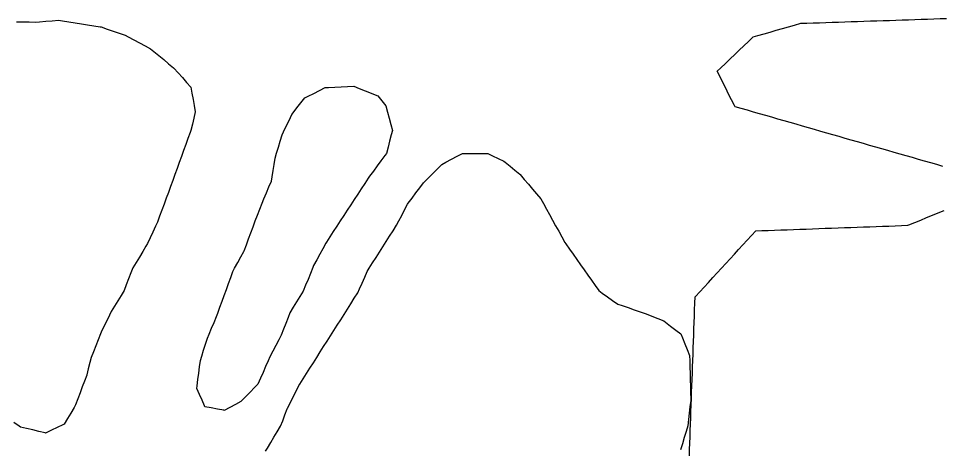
# Model space of a CAD drawing. Header units: millimetres. Extents: x 0 to 2762, y 6 to 2482.
# Drawn here: x 1862.8 to 2007.8, y 1548.3 to 1616.1 of the extents above; entities that cross this region are included whole.
import ezdxf

# ---------------------------------------------------------------- set-up
doc = ezdxf.new("R2010")
doc.units = ezdxf.units.MM
for name, color, linetype in [('ALL_HOLES', 1, 'Continuous'), ('ALL_ISLANDS', 7, 'Continuous'), ('OUTLINE_ISLAND_01', 7, 'Continuous'), ('OUTLINE_ISLAND_01_HOLE_121', 1, 'Continuous'), ('OUTLINE_ISLAND_01_HOLE_123', 1, 'Continuous'), ('OUTLINE_ISLAND_01_HOLE_132', 1, 'Continuous')]:
    doc.layers.add(name, color=color, linetype=linetype)

msp = doc.modelspace()

# ---------------------------------------------------------------- linework, layer by layer
at = {"layer": 'ALL_HOLES'}
for points in [[(1862.5554, 1615.5789), (1863.5553, 1615.5617), (1864.5551, 1615.5445), (1865.555, 1615.5273), (1866.1467, 1615.5768), (1867.1432, 1615.6601), (1868.1397, 1615.7434), (1869.1363, 1615.8267), (1869.7751, 1615.7278), (1870.7634, 1615.5749), (1871.7516, 1615.422), (1872.7399, 1615.2691), (1873.7281, 1615.1161), (1874.7163, 1614.9632), (1875.7046, 1614.8103), (1875.8479, 1614.7619), (1876.7954, 1614.4421), (1877.7429, 1614.1223), (1878.6904, 1613.8025), (1879.6379, 1613.4827), (1880.1156, 1613.2236), (1880.9946, 1612.7469), (1881.8737, 1612.2703), (1882.7528, 1611.7936), (1883.6319, 1611.3169), (1884.1383, 1610.8992), (1884.9098, 1610.263), (1885.6813, 1609.6268), (1886.4528, 1608.9906), (1887.2244, 1608.3544), (1887.2932, 1608.2976), (1887.9576, 1607.5502), (1888.622, 1606.8027), (1889.2863, 1606.0553), (1889.9507, 1605.3079), (1890.1199, 1604.3681), (1890.2972, 1603.384), (1890.4745, 1602.3998), (1890.6518, 1601.4156), (1890.4218, 1600.4473), (1890.1907, 1599.4744), (1889.9595, 1598.5015), (1889.8349, 1598.1585), (1889.4932, 1597.2187), (1889.1515, 1596.2788), (1888.8099, 1595.339), (1888.4682, 1594.3992), (1888.1266, 1593.4594), (1887.7849, 1592.5195), (1887.4433, 1591.5797), (1887.1016, 1590.6399), (1886.7599, 1589.7001), (1886.4183, 1588.7602), (1886.0766, 1587.8204), (1885.735, 1586.8806), (1885.3933, 1585.9408), (1885.0517, 1585.001), (1884.71, 1584.0611), (1884.4156, 1583.4318), (1883.992, 1582.526), (1883.5683, 1581.6202), (1883.1447, 1580.7143), (1882.8953, 1580.2996), (1882.3799, 1579.4426), (1881.8646, 1578.5856), (1881.3493, 1577.7286), (1880.834, 1576.8716), (1880.535, 1576.1053), (1880.1716, 1575.1737), (1879.8082, 1574.2421), (1879.4448, 1573.3105), (1878.9892, 1572.5656), (1878.4674, 1571.7125), (1877.9457, 1570.8594), (1877.4239, 1570.0063), (1877.1608, 1569.4673), (1876.7221, 1568.5687), (1876.2835, 1567.67), (1875.8448, 1566.7713), (1875.736, 1566.4975), (1875.3668, 1565.5681), (1874.9976, 1564.6388), (1874.6283, 1563.7094), (1874.2591, 1562.7801), (1874.0643, 1561.9865), (1873.826, 1561.0153), (1873.5876, 1560.0441), (1873.5841, 1560.0345), (1873.2361, 1559.097), (1872.8881, 1558.1595), (1872.54, 1557.222), (1872.192, 1556.2845), (1871.844, 1555.347), (1871.5843, 1554.913), (1871.0707, 1554.055), (1870.5571, 1553.197), (1870.0435, 1552.3389), (1869.8219, 1552.2311), (1868.9226, 1551.7937), (1868.0234, 1551.3562), (1867.1241, 1550.9188), (1867.0459, 1550.9373), (1866.0728, 1551.1675), (1865.0996, 1551.3977), (1864.1265, 1551.6278), (1863.1533, 1551.858), (1862.9415, 1552.01), (1862.129, 1552.5931)], [(1901.7094, 1548.0888), (1901.9904, 1548.5537), (1902.5076, 1549.4096), (1903.0247, 1550.2655), (1903.5419, 1551.1213), (1904.0591, 1551.9772), (1904.3964, 1552.855), (1904.755, 1553.7885), (1905.1136, 1554.722), (1905.1612, 1554.8179), (1905.6064, 1555.7133), (1906.0515, 1556.6088), (1906.4967, 1557.5042), (1906.9418, 1558.3997), (1907.069, 1558.5997), (1907.6058, 1559.4434), (1908.1425, 1560.2872), (1908.6792, 1561.1309), (1909.216, 1561.9747), (1909.7527, 1562.8184), (1910.2894, 1563.6622), (1910.8262, 1564.5059), (1911.3629, 1565.3497), (1911.8996, 1566.1934), (1912.4364, 1567.0372), (1912.9731, 1567.8809), (1913.5098, 1568.7247), (1914.0466, 1569.5684), (1914.5833, 1570.4122), (1915.12, 1571.2559), (1915.6568, 1572.0997), (1916.1935, 1572.9435), (1916.4787, 1573.5883), (1916.8831, 1574.5028), (1917.2876, 1575.4174), (1917.6921, 1576.3319), (1918, 1576.819), (1918.5345, 1577.6641), (1919.069, 1578.5093), (1919.6035, 1579.3545), (1920.138, 1580.1997), (1920.6725, 1581.0449), (1921.207, 1581.89), (1921.7414, 1582.7352), (1922.2759, 1583.5804), (1922.6352, 1584.2621), (1923.1015, 1585.1468), (1923.5677, 1586.0314), (1924.034, 1586.9161), (1924.1449, 1587.0635), (1924.7458, 1587.8629), (1925.3467, 1588.6622), (1925.9476, 1589.4615), (1926.5484, 1590.2608), (1926.6043, 1590.317), (1927.3097, 1591.0258), (1928.0152, 1591.7346), (1928.7206, 1592.4434), (1929.426, 1593.1522), (1930.0648, 1593.4912), (1930.9481, 1593.9599), (1931.8314, 1594.4287), (1932.6447, 1594.8602), (1933.6447, 1594.8602), (1934.6447, 1594.8602), (1935.6447, 1594.8602), (1936.6447, 1594.8602), (1937.3696, 1594.5201), (1938.2749, 1594.0954), (1939.1803, 1593.6707), (1939.3655, 1593.5162), (1940.1335, 1592.8758), (1940.9015, 1592.2354), (1941.6695, 1591.5949), (1941.7127, 1591.5448), (1942.3649, 1590.7867), (1943.0171, 1590.0287), (1943.6692, 1589.2706), (1944.3214, 1588.5126), (1944.9736, 1587.7545), (1945.3813, 1587.0137), (1945.8635, 1586.1376), (1946.3457, 1585.2615), (1946.8278, 1584.3855), (1947.31, 1583.5094), (1947.7921, 1582.6333), (1948.2743, 1581.7572), (1948.7565, 1580.8811), (1948.9159, 1580.6557), (1949.4932, 1579.8393), (1950.0706, 1579.0228), (1950.648, 1578.2063), (1951.2254, 1577.3898), (1951.8028, 1576.5734), (1952.3802, 1575.7569), (1952.9576, 1574.9404), (1953.5349, 1574.124), (1954.1123, 1573.3075), (1954.6441, 1572.9283), (1955.4583, 1572.3476), (1956.2725, 1571.767), (1957.0866, 1571.1864), (1957.7431, 1570.9619), (1958.6893, 1570.6383), (1959.6354, 1570.3147), (1960.5816, 1569.9911), (1961.5278, 1569.6674), (1962.4491, 1569.299), (1963.3776, 1568.9278), (1964.3062, 1568.5565), (1964.597, 1568.3338), (1965.391, 1567.7259), (1966.185, 1567.118), (1966.979, 1566.51), (1967.2281, 1565.8949), (1967.6033, 1564.968), (1967.9786, 1564.0411), (1968.3539, 1563.1142), (1968.3795, 1562.2959), (1968.4107, 1561.2963), (1968.4419, 1560.2968), (1968.4731, 1559.2973), (1968.5043, 1558.2978), (1968.5355, 1557.2983), (1968.5667, 1556.2988), (1968.538, 1556.044), (1968.4262, 1555.0502), (1968.3143, 1554.0565), (1968.2024, 1553.0628), (1968.0905, 1552.0691), (1967.8143, 1551.1509), (1967.5262, 1550.1933), (1967.2381, 1549.2357), (1966.95, 1548.2781)]]:
    msp.add_lwpolyline(points, dxfattribs=at)
msp.add_lwpolyline([(1919.3752, 1603.9305), (1919.993, 1603.1442), (1920.6108, 1602.3579), (1920.6132, 1602.3489), (1920.8735, 1601.3834), (1921.1339, 1600.4179), (1921.3943, 1599.4524), (1921.6546, 1598.4868), (1921.4679, 1597.7881), (1921.2098, 1596.822), (1920.9517, 1595.8559), (1920.6936, 1594.8898), (1920.4276, 1594.5296), (1919.8337, 1593.7251), (1919.2397, 1592.9206), (1918.6458, 1592.1161), (1918.0519, 1591.3116), (1917.8328, 1590.9769), (1917.2851, 1590.1403), (1916.7374, 1589.3036), (1916.1897, 1588.4669), (1915.642, 1587.6302), (1915.0943, 1586.7936), (1914.5466, 1585.9569), (1913.9989, 1585.1202), (1913.4512, 1584.2835), (1912.9035, 1583.4469), (1912.3558, 1582.6102), (1911.8081, 1581.7735), (1911.2604, 1580.9369), (1911.1764, 1580.7829), (1910.6978, 1579.9049), (1910.2191, 1579.0269), (1909.7405, 1578.1489), (1909.2618, 1577.2709), (1909.1227, 1576.9259), (1908.7488, 1575.9985), (1908.3748, 1575.071), (1908.0009, 1574.1435), (1907.6269, 1573.2161), (1907.115, 1572.3871), (1906.5895, 1571.5363), (1906.0641, 1570.6855), (1905.5386, 1569.8346), (1905.2466, 1569.0893), (1904.8817, 1568.1582), (1904.5169, 1567.2271), (1904.1521, 1566.296), (1903.7704, 1565.5593), (1903.3103, 1564.6714), (1902.8503, 1563.7835), (1902.3903, 1562.8956), (1902.1144, 1562.2756), (1901.7079, 1561.362), (1901.3013, 1560.4483), (1900.8948, 1559.5347), (1900.4883, 1558.6211), (1899.9534, 1558.0672), (1899.2587, 1557.3479), (1898.564, 1556.6285), (1897.8694, 1555.9092), (1897.8329, 1555.8899), (1896.9492, 1555.4218), (1896.0655, 1554.9537), (1895.1818, 1554.4856), (1895.1266, 1554.4962), (1894.1442, 1554.6831), (1893.1618, 1554.87), (1892.1794, 1555.0569), (1892.1257, 1555.1749), (1891.7114, 1556.0851), (1891.2971, 1556.9952), (1890.8828, 1557.9053), (1890.9399, 1558.3461), (1891.0684, 1559.3378), (1891.1969, 1560.3295), (1891.3254, 1561.3212), (1891.4539, 1562.3129), (1891.6658, 1562.9804), (1891.9684, 1563.9335), (1892.271, 1564.8866), (1892.5736, 1565.8398), (1892.8398, 1566.4737), (1893.227, 1567.3957), (1893.6141, 1568.3177), (1894.0013, 1569.2397), (1894.1841, 1569.7466), (1894.5235, 1570.6873), (1894.8628, 1571.6279), (1895.2021, 1572.5686), (1895.5414, 1573.5093), (1895.8807, 1574.45), (1896.22, 1575.3906), (1896.5593, 1576.3313), (1896.8426, 1576.8458), (1897.3249, 1577.7218), (1897.8072, 1578.5978), (1898.2895, 1579.4738), (1898.3309, 1579.5839), (1898.683, 1580.5198), (1899.0351, 1581.4558), (1899.3873, 1582.3917), (1899.7394, 1583.3276), (1900.0916, 1584.2636), (1900.4437, 1585.1995), (1900.7958, 1586.1355), (1901.148, 1587.0714), (1901.4431, 1587.7653), (1901.8346, 1588.6855), (1902.226, 1589.6057), (1902.6174, 1590.5259), (1902.7267, 1591.1878), (1902.8897, 1592.1744), (1903.0527, 1593.161), (1903.2157, 1594.1477), (1903.4404, 1594.9036), (1903.7253, 1595.8621), (1904.0102, 1596.8207), (1904.2951, 1597.7792), (1904.5276, 1598.2673), (1904.9578, 1599.17), (1905.388, 1600.0728), (1905.8182, 1600.9755), (1906.0221, 1601.2371), (1906.6368, 1602.0258), (1907.2516, 1602.8146), (1907.8663, 1603.6033), (1908.3878, 1603.8686), (1909.2791, 1604.3221), (1910.1704, 1604.7755), (1911.0617, 1605.229), (1911.5909, 1605.2534), (1912.5898, 1605.2995), (1913.5888, 1605.3457), (1914.5877, 1605.3918), (1915.5866, 1605.4379), (1916.4292, 1605.1027), (1917.3583, 1604.733), (1918.2875, 1604.3633), (1919.2166, 1603.9936)], close=True, dxfattribs=at)
at = {"layer": 'ALL_ISLANDS'}
for points in [[(2008.2072, 1592.8419), (2007.2459, 1593.1175), (2006.2847, 1593.3931), (2005.3234, 1593.6687), (2004.3621, 1593.9443), (2003.4008, 1594.2199), (2002.4396, 1594.4955), (2001.4783, 1594.7711), (2000.517, 1595.0467), (1999.5558, 1595.3223), (1998.5945, 1595.5979), (1997.6332, 1595.8735), (1996.6719, 1596.1491), (1995.7107, 1596.4247), (1994.7494, 1596.7003), (1993.7881, 1596.976), (1992.8269, 1597.2516), (1991.8656, 1597.5272), (1990.9043, 1597.8028), (1989.943, 1598.0784), (1988.9818, 1598.354), (1988.0205, 1598.6296), (1987.0592, 1598.9052), (1986.098, 1599.1808), (1985.1367, 1599.4564), (1984.1754, 1599.732), (1983.2141, 1600.0076), (1982.2529, 1600.2832), (1981.2916, 1600.5588), (1980.3303, 1600.8344), (1979.3691, 1601.11), (1978.4078, 1601.3856), (1977.4465, 1601.6612), (1976.4853, 1601.9368), (1975.524, 1602.2124), (1975.4105, 1602.4372), (1974.9598, 1603.3298), (1974.5091, 1604.2225), (1974.0584, 1605.1152), (1973.6077, 1606.0078), (1973.157, 1606.9005), (1972.7063, 1607.7932), (1973.2924, 1608.354), (1974.0149, 1609.0453), (1974.7375, 1609.7366), (1975.46, 1610.4279), (1976.1825, 1611.1193), (1976.9051, 1611.8106), (1977.6276, 1612.5019), (1978.3502, 1613.1932), (1979.1121, 1613.4114), (1980.0735, 1613.6867), (1981.0349, 1613.9619), (1981.9962, 1614.2372), (1982.9576, 1614.5125), (1983.919, 1614.7878), (1984.8803, 1615.063), (1985.8417, 1615.3383), (1986.7902, 1615.37), (1987.7897, 1615.4033), (1988.7891, 1615.4367), (1989.7886, 1615.47), (1990.788, 1615.5034), (1991.7874, 1615.5367), (1992.7869, 1615.5701), (1993.7863, 1615.6034), (1994.7858, 1615.6368), (1995.7852, 1615.6701), (1996.7847, 1615.7035), (1997.7841, 1615.7368), (1998.7835, 1615.7702), (1999.783, 1615.8035), (2000.7824, 1615.8369), (2001.7819, 1615.8702), (2002.7813, 1615.9036), (2003.7808, 1615.9369), (2004.7802, 1615.9703), (2005.7797, 1616.0036), (2006.7791, 1616.037), (2007.7785, 1616.0703), (2008.778, 1616.1037)], [(1968.3326, 1547.3299), (1968.3685, 1548.3292), (1968.4044, 1549.3286), (1968.4403, 1550.328), (1968.4762, 1551.3273), (1968.5122, 1552.3267), (1968.5481, 1553.326), (1968.584, 1554.3254), (1968.6199, 1555.3247), (1968.6558, 1556.3241), (1968.6917, 1557.3234), (1968.7276, 1558.3228), (1968.7635, 1559.3222), (1968.7994, 1560.3215), (1968.8353, 1561.3209), (1968.8712, 1562.3202), (1968.9071, 1563.3196), (1968.943, 1564.3189), (1968.9789, 1565.3183), (1969.0148, 1566.3176), (1969.0507, 1567.317), (1969.0866, 1568.3163), (1969.1225, 1569.3157), (1969.1584, 1570.3151), (1969.1943, 1571.3144), (1969.2302, 1572.3138), (1969.312, 1572.4028), (1969.9887, 1573.1391), (1970.6653, 1573.8754), (1971.342, 1574.6117), (1972.0186, 1575.348), (1972.6953, 1576.0843), (1973.3719, 1576.8206), (1974.0486, 1577.557), (1974.7252, 1578.2933), (1975.4018, 1579.0296), (1976.0785, 1579.7659), (1976.7551, 1580.5022), (1977.4318, 1581.2385), (1978.1084, 1581.9748), (1978.7851, 1582.7111), (1979.7094, 1582.7446), (1980.7087, 1582.7807), (1981.7081, 1582.8169), (1982.7074, 1582.853), (1983.7067, 1582.8892), (1984.7061, 1582.9253), (1985.7054, 1582.9615), (1986.7048, 1582.9976), (1987.7041, 1583.0338), (1988.7035, 1583.0699), (1989.7028, 1583.1061), (1990.7022, 1583.1423), (1991.7015, 1583.1784), (1992.7009, 1583.2146), (1993.7002, 1583.2507), (1994.6996, 1583.2869), (1995.6989, 1583.323), (1996.6982, 1583.3592), (1997.6976, 1583.3953), (1998.6969, 1583.4315), (1999.6963, 1583.4677), (2000.6956, 1583.5038), (2001.695, 1583.54), (2002.6943, 1583.5761), (2002.8482, 1583.6395), (2003.7727, 1584.0206), (2004.6973, 1584.4017), (2005.6218, 1584.7827), (2006.5464, 1585.1638), (2007.4709, 1585.5449), (2008.3955, 1585.9259)]]:
    msp.add_lwpolyline(points, dxfattribs=at)
at = {"layer": 'OUTLINE_ISLAND_01'}
for points in [[(2008.2072, 1592.8419), (2007.2459, 1593.1175), (2006.2847, 1593.3931), (2005.3234, 1593.6687), (2004.3621, 1593.9443), (2003.4008, 1594.2199), (2002.4396, 1594.4955), (2001.4783, 1594.7711), (2000.517, 1595.0467), (1999.5558, 1595.3223), (1998.5945, 1595.5979), (1997.6332, 1595.8735), (1996.6719, 1596.1491), (1995.7107, 1596.4247), (1994.7494, 1596.7003), (1993.7881, 1596.976), (1992.8269, 1597.2516), (1991.8656, 1597.5272), (1990.9043, 1597.8028), (1989.943, 1598.0784), (1988.9818, 1598.354), (1988.0205, 1598.6296), (1987.0592, 1598.9052), (1986.098, 1599.1808), (1985.1367, 1599.4564), (1984.1754, 1599.732), (1983.2141, 1600.0076), (1982.2529, 1600.2832), (1981.2916, 1600.5588), (1980.3303, 1600.8344), (1979.3691, 1601.11), (1978.4078, 1601.3856), (1977.4465, 1601.6612), (1976.4853, 1601.9368), (1975.524, 1602.2124), (1975.4105, 1602.4372), (1974.9598, 1603.3298), (1974.5091, 1604.2225), (1974.0584, 1605.1152), (1973.6077, 1606.0078), (1973.157, 1606.9005), (1972.7063, 1607.7932), (1973.2924, 1608.354), (1974.0149, 1609.0453), (1974.7375, 1609.7366), (1975.46, 1610.4279), (1976.1825, 1611.1193), (1976.9051, 1611.8106), (1977.6276, 1612.5019), (1978.3502, 1613.1932), (1979.1121, 1613.4114), (1980.0735, 1613.6867), (1981.0349, 1613.9619), (1981.9962, 1614.2372), (1982.9576, 1614.5125), (1983.919, 1614.7878), (1984.8803, 1615.063), (1985.8417, 1615.3383), (1986.7902, 1615.37), (1987.7897, 1615.4033), (1988.7891, 1615.4367), (1989.7886, 1615.47), (1990.788, 1615.5034), (1991.7874, 1615.5367), (1992.7869, 1615.5701), (1993.7863, 1615.6034), (1994.7858, 1615.6368), (1995.7852, 1615.6701), (1996.7847, 1615.7035), (1997.7841, 1615.7368), (1998.7835, 1615.7702), (1999.783, 1615.8035), (2000.7824, 1615.8369), (2001.7819, 1615.8702), (2002.7813, 1615.9036), (2003.7808, 1615.9369), (2004.7802, 1615.9703), (2005.7797, 1616.0036), (2006.7791, 1616.037), (2007.7785, 1616.0703), (2008.778, 1616.1037)], [(1968.3326, 1547.3299), (1968.3685, 1548.3292), (1968.4044, 1549.3286), (1968.4403, 1550.328), (1968.4762, 1551.3273), (1968.5122, 1552.3267), (1968.5481, 1553.326), (1968.584, 1554.3254), (1968.6199, 1555.3247), (1968.6558, 1556.3241), (1968.6917, 1557.3234), (1968.7276, 1558.3228), (1968.7635, 1559.3222), (1968.7994, 1560.3215), (1968.8353, 1561.3209), (1968.8712, 1562.3202), (1968.9071, 1563.3196), (1968.943, 1564.3189), (1968.9789, 1565.3183), (1969.0148, 1566.3176), (1969.0507, 1567.317), (1969.0866, 1568.3163), (1969.1225, 1569.3157), (1969.1584, 1570.3151), (1969.1943, 1571.3144), (1969.2302, 1572.3138), (1969.312, 1572.4028), (1969.9887, 1573.1391), (1970.6653, 1573.8754), (1971.342, 1574.6117), (1972.0186, 1575.348), (1972.6953, 1576.0843), (1973.3719, 1576.8206), (1974.0486, 1577.557), (1974.7252, 1578.2933), (1975.4018, 1579.0296), (1976.0785, 1579.7659), (1976.7551, 1580.5022), (1977.4318, 1581.2385), (1978.1084, 1581.9748), (1978.7851, 1582.7111), (1979.7094, 1582.7446), (1980.7087, 1582.7807), (1981.7081, 1582.8169), (1982.7074, 1582.853), (1983.7067, 1582.8892), (1984.7061, 1582.9253), (1985.7054, 1582.9615), (1986.7048, 1582.9976), (1987.7041, 1583.0338), (1988.7035, 1583.0699), (1989.7028, 1583.1061), (1990.7022, 1583.1423), (1991.7015, 1583.1784), (1992.7009, 1583.2146), (1993.7002, 1583.2507), (1994.6996, 1583.2869), (1995.6989, 1583.323), (1996.6982, 1583.3592), (1997.6976, 1583.3953), (1998.6969, 1583.4315), (1999.6963, 1583.4677), (2000.6956, 1583.5038), (2001.695, 1583.54), (2002.6943, 1583.5761), (2002.8482, 1583.6395), (2003.7727, 1584.0206), (2004.6973, 1584.4017), (2005.6218, 1584.7827), (2006.5464, 1585.1638), (2007.4709, 1585.5449), (2008.3955, 1585.9259)]]:
    msp.add_lwpolyline(points, dxfattribs=at)
at = {"layer": 'OUTLINE_ISLAND_01_HOLE_121'}
msp.add_lwpolyline([(1901.7094, 1548.0888), (1901.9904, 1548.5537), (1902.5076, 1549.4096), (1903.0247, 1550.2655), (1903.5419, 1551.1213), (1904.0591, 1551.9772), (1904.3964, 1552.855), (1904.755, 1553.7885), (1905.1136, 1554.722), (1905.1612, 1554.8179), (1905.6064, 1555.7133), (1906.0515, 1556.6088), (1906.4967, 1557.5042), (1906.9418, 1558.3997), (1907.069, 1558.5997), (1907.6058, 1559.4434), (1908.1425, 1560.2872), (1908.6792, 1561.1309), (1909.216, 1561.9747), (1909.7527, 1562.8184), (1910.2894, 1563.6622), (1910.8262, 1564.5059), (1911.3629, 1565.3497), (1911.8996, 1566.1934), (1912.4364, 1567.0372), (1912.9731, 1567.8809), (1913.5098, 1568.7247), (1914.0466, 1569.5684), (1914.5833, 1570.4122), (1915.12, 1571.2559), (1915.6568, 1572.0997), (1916.1935, 1572.9435), (1916.4787, 1573.5883), (1916.8831, 1574.5028), (1917.2876, 1575.4174), (1917.6921, 1576.3319), (1918, 1576.819), (1918.5345, 1577.6641), (1919.069, 1578.5093), (1919.6035, 1579.3545), (1920.138, 1580.1997), (1920.6725, 1581.0449), (1921.207, 1581.89), (1921.7414, 1582.7352), (1922.2759, 1583.5804), (1922.6352, 1584.2621), (1923.1015, 1585.1468), (1923.5677, 1586.0314), (1924.034, 1586.9161), (1924.1449, 1587.0635), (1924.7458, 1587.8629), (1925.3467, 1588.6622), (1925.9476, 1589.4615), (1926.5484, 1590.2608), (1926.6043, 1590.317), (1927.3097, 1591.0258), (1928.0152, 1591.7346), (1928.7206, 1592.4434), (1929.426, 1593.1522), (1930.0648, 1593.4912), (1930.9481, 1593.9599), (1931.8314, 1594.4287), (1932.6447, 1594.8602), (1933.6447, 1594.8602), (1934.6447, 1594.8602), (1935.6447, 1594.8602), (1936.6447, 1594.8602), (1937.3696, 1594.5201), (1938.2749, 1594.0954), (1939.1803, 1593.6707), (1939.3655, 1593.5162), (1940.1335, 1592.8758), (1940.9015, 1592.2354), (1941.6695, 1591.5949), (1941.7127, 1591.5448), (1942.3649, 1590.7867), (1943.0171, 1590.0287), (1943.6692, 1589.2706), (1944.3214, 1588.5126), (1944.9736, 1587.7545), (1945.3813, 1587.0137), (1945.8635, 1586.1376), (1946.3457, 1585.2615), (1946.8278, 1584.3855), (1947.31, 1583.5094), (1947.7921, 1582.6333), (1948.2743, 1581.7572), (1948.7565, 1580.8811), (1948.9159, 1580.6557), (1949.4932, 1579.8393), (1950.0706, 1579.0228), (1950.648, 1578.2063), (1951.2254, 1577.3898), (1951.8028, 1576.5734), (1952.3802, 1575.7569), (1952.9576, 1574.9404), (1953.5349, 1574.124), (1954.1123, 1573.3075), (1954.6441, 1572.9283), (1955.4583, 1572.3476), (1956.2725, 1571.767), (1957.0866, 1571.1864), (1957.7431, 1570.9619), (1958.6893, 1570.6383), (1959.6354, 1570.3147), (1960.5816, 1569.9911), (1961.5278, 1569.6674), (1962.4491, 1569.299), (1963.3776, 1568.9278), (1964.3062, 1568.5565), (1964.597, 1568.3338), (1965.391, 1567.7259), (1966.185, 1567.118), (1966.979, 1566.51), (1967.2281, 1565.8949), (1967.6033, 1564.968), (1967.9786, 1564.0411), (1968.3539, 1563.1142), (1968.3795, 1562.2959), (1968.4107, 1561.2963), (1968.4419, 1560.2968), (1968.4731, 1559.2973), (1968.5043, 1558.2978), (1968.5355, 1557.2983), (1968.5667, 1556.2988), (1968.538, 1556.044), (1968.4262, 1555.0502), (1968.3143, 1554.0565), (1968.2024, 1553.0628), (1968.0905, 1552.0691), (1967.8143, 1551.1509), (1967.5262, 1550.1933), (1967.2381, 1549.2357), (1966.95, 1548.2781)], dxfattribs=at)
at = {"layer": 'OUTLINE_ISLAND_01_HOLE_123'}
msp.add_lwpolyline([(1919.3752, 1603.9305), (1919.993, 1603.1442), (1920.6108, 1602.3579), (1920.6132, 1602.3489), (1920.8735, 1601.3834), (1921.1339, 1600.4179), (1921.3943, 1599.4524), (1921.6546, 1598.4868), (1921.4679, 1597.7881), (1921.2098, 1596.822), (1920.9517, 1595.8559), (1920.6936, 1594.8898), (1920.4276, 1594.5296), (1919.8337, 1593.7251), (1919.2397, 1592.9206), (1918.6458, 1592.1161), (1918.0519, 1591.3116), (1917.8328, 1590.9769), (1917.2851, 1590.1403), (1916.7374, 1589.3036), (1916.1897, 1588.4669), (1915.642, 1587.6302), (1915.0943, 1586.7936), (1914.5466, 1585.9569), (1913.9989, 1585.1202), (1913.4512, 1584.2835), (1912.9035, 1583.4469), (1912.3558, 1582.6102), (1911.8081, 1581.7735), (1911.2604, 1580.9369), (1911.1764, 1580.7829), (1910.6978, 1579.9049), (1910.2191, 1579.0269), (1909.7405, 1578.1489), (1909.2618, 1577.2709), (1909.1227, 1576.9259), (1908.7488, 1575.9985), (1908.3748, 1575.071), (1908.0009, 1574.1435), (1907.6269, 1573.2161), (1907.115, 1572.3871), (1906.5895, 1571.5363), (1906.0641, 1570.6855), (1905.5386, 1569.8346), (1905.2466, 1569.0893), (1904.8817, 1568.1582), (1904.5169, 1567.2271), (1904.1521, 1566.296), (1903.7704, 1565.5593), (1903.3103, 1564.6714), (1902.8503, 1563.7835), (1902.3903, 1562.8956), (1902.1144, 1562.2756), (1901.7079, 1561.362), (1901.3013, 1560.4483), (1900.8948, 1559.5347), (1900.4883, 1558.6211), (1899.9534, 1558.0672), (1899.2587, 1557.3479), (1898.564, 1556.6285), (1897.8694, 1555.9092), (1897.8329, 1555.8899), (1896.9492, 1555.4218), (1896.0655, 1554.9537), (1895.1818, 1554.4856), (1895.1266, 1554.4962), (1894.1442, 1554.6831), (1893.1618, 1554.87), (1892.1794, 1555.0569), (1892.1257, 1555.1749), (1891.7114, 1556.0851), (1891.2971, 1556.9952), (1890.8828, 1557.9053), (1890.9399, 1558.3461), (1891.0684, 1559.3378), (1891.1969, 1560.3295), (1891.3254, 1561.3212), (1891.4539, 1562.3129), (1891.6658, 1562.9804), (1891.9684, 1563.9335), (1892.271, 1564.8866), (1892.5736, 1565.8398), (1892.8398, 1566.4737), (1893.227, 1567.3957), (1893.6141, 1568.3177), (1894.0013, 1569.2397), (1894.1841, 1569.7466), (1894.5235, 1570.6873), (1894.8628, 1571.6279), (1895.2021, 1572.5686), (1895.5414, 1573.5093), (1895.8807, 1574.45), (1896.22, 1575.3906), (1896.5593, 1576.3313), (1896.8426, 1576.8458), (1897.3249, 1577.7218), (1897.8072, 1578.5978), (1898.2895, 1579.4738), (1898.3309, 1579.5839), (1898.683, 1580.5198), (1899.0351, 1581.4558), (1899.3873, 1582.3917), (1899.7394, 1583.3276), (1900.0916, 1584.2636), (1900.4437, 1585.1995), (1900.7958, 1586.1355), (1901.148, 1587.0714), (1901.4431, 1587.7653), (1901.8346, 1588.6855), (1902.226, 1589.6057), (1902.6174, 1590.5259), (1902.7267, 1591.1878), (1902.8897, 1592.1744), (1903.0527, 1593.161), (1903.2157, 1594.1477), (1903.4404, 1594.9036), (1903.7253, 1595.8621), (1904.0102, 1596.8207), (1904.2951, 1597.7792), (1904.5276, 1598.2673), (1904.9578, 1599.17), (1905.388, 1600.0728), (1905.8182, 1600.9755), (1906.0221, 1601.2371), (1906.6368, 1602.0258), (1907.2516, 1602.8146), (1907.8663, 1603.6033), (1908.3878, 1603.8686), (1909.2791, 1604.3221), (1910.1704, 1604.7755), (1911.0617, 1605.229), (1911.5909, 1605.2534), (1912.5898, 1605.2995), (1913.5888, 1605.3457), (1914.5877, 1605.3918), (1915.5866, 1605.4379), (1916.4292, 1605.1027), (1917.3583, 1604.733), (1918.2875, 1604.3633), (1919.2166, 1603.9936)], close=True, dxfattribs=at)
at = {"layer": 'OUTLINE_ISLAND_01_HOLE_132'}
msp.add_lwpolyline([(1862.5554, 1615.5789), (1863.5553, 1615.5617), (1864.5551, 1615.5445), (1865.555, 1615.5273), (1866.1467, 1615.5768), (1867.1432, 1615.6601), (1868.1397, 1615.7434), (1869.1363, 1615.8267), (1869.7751, 1615.7278), (1870.7634, 1615.5749), (1871.7516, 1615.422), (1872.7399, 1615.2691), (1873.7281, 1615.1161), (1874.7163, 1614.9632), (1875.7046, 1614.8103), (1875.8479, 1614.7619), (1876.7954, 1614.4421), (1877.7429, 1614.1223), (1878.6904, 1613.8025), (1879.6379, 1613.4827), (1880.1156, 1613.2236), (1880.9946, 1612.7469), (1881.8737, 1612.2703), (1882.7528, 1611.7936), (1883.6319, 1611.3169), (1884.1383, 1610.8992), (1884.9098, 1610.263), (1885.6813, 1609.6268), (1886.4528, 1608.9906), (1887.2244, 1608.3544), (1887.2932, 1608.2976), (1887.9576, 1607.5502), (1888.622, 1606.8027), (1889.2863, 1606.0553), (1889.9507, 1605.3079), (1890.1199, 1604.3681), (1890.2972, 1603.384), (1890.4745, 1602.3998), (1890.6518, 1601.4156), (1890.4218, 1600.4473), (1890.1907, 1599.4744), (1889.9595, 1598.5015), (1889.8349, 1598.1585), (1889.4932, 1597.2187), (1889.1515, 1596.2788), (1888.8099, 1595.339), (1888.4682, 1594.3992), (1888.1266, 1593.4594), (1887.7849, 1592.5195), (1887.4433, 1591.5797), (1887.1016, 1590.6399), (1886.7599, 1589.7001), (1886.4183, 1588.7602), (1886.0766, 1587.8204), (1885.735, 1586.8806), (1885.3933, 1585.9408), (1885.0517, 1585.001), (1884.71, 1584.0611), (1884.4156, 1583.4318), (1883.992, 1582.526), (1883.5683, 1581.6202), (1883.1447, 1580.7143), (1882.8953, 1580.2996), (1882.3799, 1579.4426), (1881.8646, 1578.5856), (1881.3493, 1577.7286), (1880.834, 1576.8716), (1880.535, 1576.1053), (1880.1716, 1575.1737), (1879.8082, 1574.2421), (1879.4448, 1573.3105), (1878.9892, 1572.5656), (1878.4674, 1571.7125), (1877.9457, 1570.8594), (1877.4239, 1570.0063), (1877.1608, 1569.4673), (1876.7221, 1568.5687), (1876.2835, 1567.67), (1875.8448, 1566.7713), (1875.736, 1566.4975), (1875.3668, 1565.5681), (1874.9976, 1564.6388), (1874.6283, 1563.7094), (1874.2591, 1562.7801), (1874.0643, 1561.9865), (1873.826, 1561.0153), (1873.5876, 1560.0441), (1873.5841, 1560.0345), (1873.2361, 1559.097), (1872.8881, 1558.1595), (1872.54, 1557.222), (1872.192, 1556.2845), (1871.844, 1555.347), (1871.5843, 1554.913), (1871.0707, 1554.055), (1870.5571, 1553.197), (1870.0435, 1552.3389), (1869.8219, 1552.2311), (1868.9226, 1551.7937), (1868.0234, 1551.3562), (1867.1241, 1550.9188), (1867.0459, 1550.9373), (1866.0728, 1551.1675), (1865.0996, 1551.3977), (1864.1265, 1551.6278), (1863.1533, 1551.858), (1862.9415, 1552.01), (1862.129, 1552.5931)], dxfattribs=at)

doc.saveas('drawing.dxf')
